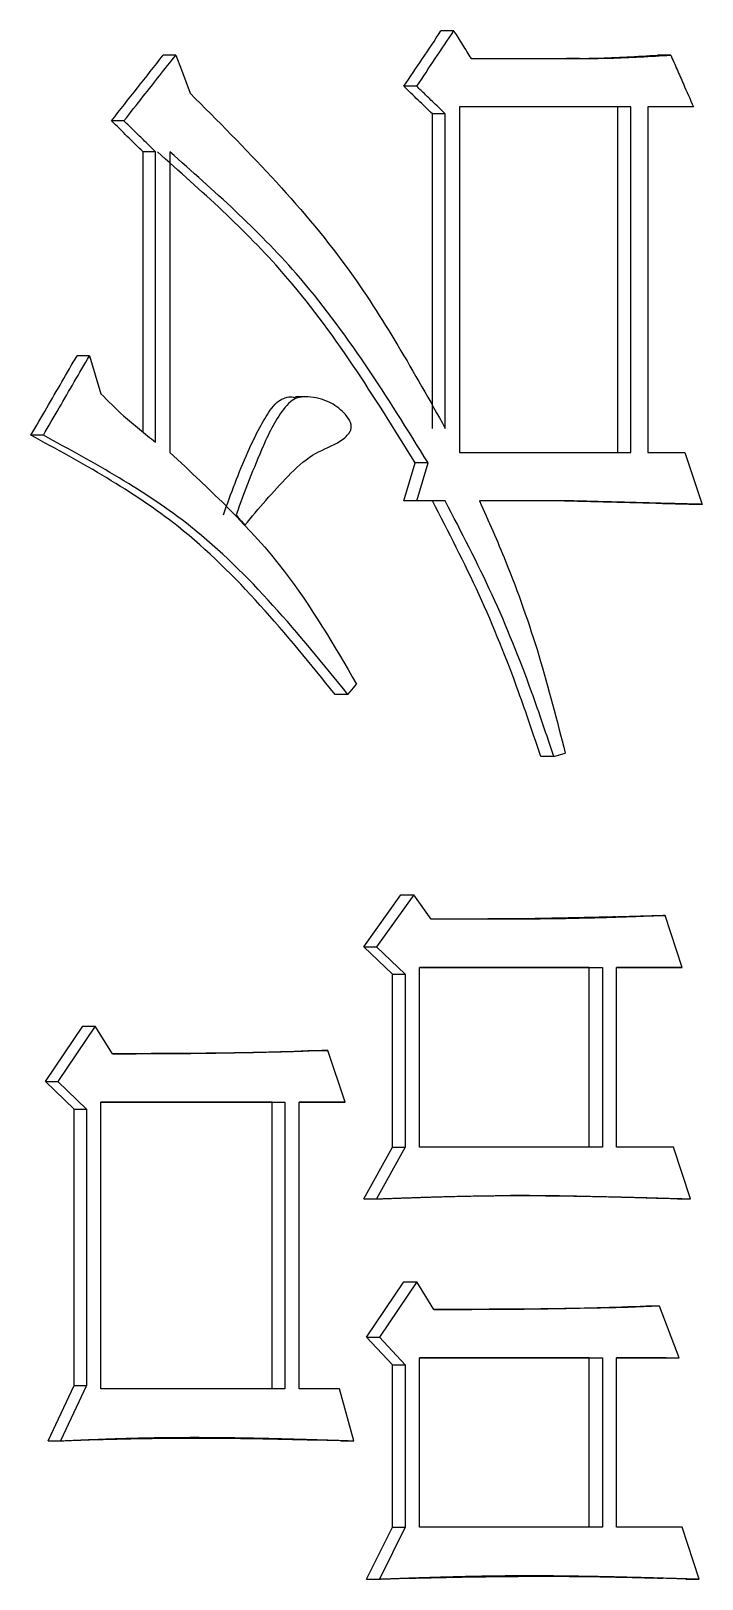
# Model space of a CAD drawing. Header units: millimetres. Extents: x 1852 to 4288, y 681 to 2404.
# Drawn here: x 2932.542 to 2934.644, y 950.519 to 955.365 of the extents above; entities that cross this region are included whole.
import ezdxf

# ---------------------------------------------------------------- set-up
doc = ezdxf.new("R2010")
doc.units = ezdxf.units.MM

msp = doc.modelspace()

# ---------------------------------------------------------------- linework, layer by layer
at = {"color": 7, "linetype": 'Continuous', "lineweight": 25}
for p, q in [((2933.8665, 955.3651), (2933.826, 955.3651)), ((2932.9956, 955.2894), (2932.9563, 955.2894)), ((2933.9202, 955.2786), (2934.26, 955.2786)), ((2934.26, 955.2786), (2934.219, 955.2786)), ((2934.5455, 955.2894), (2934.5042, 955.2894)), ((2933.7501, 955.192), (2933.7097, 955.192)), ((2932.8335, 955.0838), (2932.7944, 955.0838)), ((2933.8396, 955.1055), (2933.7992, 955.1055)), ((2933.7992, 954.1211), (2933.7992, 955.1055)), ((2933.8396, 954.1211), (2933.8396, 955.1055)), ((2934.4207, 955.1271), (2933.8844, 955.1271)), ((2933.8844, 955.1271), (2933.8844, 954.0454)), ((2934.3795, 955.1271), (2933.8844, 955.1271)), ((2934.4207, 955.1271), (2934.3795, 955.1271)), ((2934.3795, 954.0454), (2934.3795, 955.1271)), ((2934.4207, 954.0454), (2934.4207, 955.1271)), ((2934.6168, 955.1271), (2934.4742, 955.1271)), ((2934.4742, 955.1271), (2934.4742, 954.0454)), ((2934.5754, 955.1271), (2934.4742, 955.1271)), ((2934.6168, 955.1271), (2934.5754, 955.1271)), ((2932.9326, 954.9865), (2932.8934, 954.9865)), ((2932.8934, 954.1092), (2932.8934, 954.9865)), ((2932.9326, 954.0778), (2932.9326, 954.9865)), ((2932.9776, 954.9864), (2932.9776, 954.0453)), ((2932.7254, 954.3483), (2932.6864, 954.3483)), ((2933.4106, 954.2197), (2933.3702, 954.2197)), ((2932.581, 954.0994), (2932.5422, 954.0994)), ((2933.8844, 954.0454), (2934.4207, 954.0454)), ((2934.4742, 954.0454), (2934.5901, 954.0454)), ((2933.7098, 953.8939), (2933.7455, 954.0128)), ((2933.7859, 954.0128), (2933.7455, 954.0128)), ((2933.7501, 953.8939), (2933.7098, 953.8939)), ((2933.7992, 953.8939), (2933.7098, 953.8939)), ((2933.8396, 953.8939), (2933.7501, 953.8939)), ((2933.8396, 953.8939), (2933.7992, 953.8939)), ((2934.2332, 953.8939), (2933.9471, 953.8939)), ((2934.1923, 953.8939), (2933.9471, 953.8939)), ((2934.2332, 953.8939), (2934.1923, 953.8939)), ((2934.6436, 953.8831), (2934.6021, 953.8831)), ((2933.5349, 953.2881), (2933.4948, 953.2881)), ((2934.1796, 953.0935), (2934.2153, 953.1043)), ((2934.1796, 953.0935), (2934.1387, 953.0935)), ((2933.5844, 952.4985), (2933.7008, 952.6608)), ((2933.7411, 952.6608), (2933.6246, 952.4985)), ((2933.7008, 952.6608), (2933.7411, 952.6608)), ((2933.7949, 952.585), (2933.7411, 952.6608)), ((2934.3433, 952.5916), (2934.4864, 952.5959)), ((2934.4864, 952.5959), (2934.5277, 952.5959)), ((2934.5812, 952.4336), (2934.5277, 952.5959)), ((2933.5844, 952.4985), (2933.6246, 952.4985)), ((2933.674, 952.412), (2933.5844, 952.4985)), ((2933.6246, 952.4985), (2933.7142, 952.412)), ((2933.759, 951.8711), (2933.759, 952.4336)), ((2933.759, 952.4336), (2934.3314, 952.4336)), ((2934.2904, 952.4336), (2933.759, 952.4336)), ((2934.2904, 952.4336), (2934.3314, 952.4336)), ((2934.2904, 951.8711), (2934.2904, 952.4336)), ((2934.3314, 952.4336), (2934.3314, 951.8711)), ((2934.3761, 952.4336), (2934.5812, 952.4336)), ((2934.3761, 951.8711), (2934.3761, 952.4336)), ((2934.5398, 952.4336), (2934.3761, 952.4336)), ((2934.5812, 952.4336), (2934.5398, 952.4336)), ((2933.674, 952.412), (2933.7142, 952.412)), ((2933.674, 951.8711), (2933.674, 952.412)), ((2933.7142, 952.412), (2933.7142, 951.8711)), ((2932.5873, 952.0766), (2932.7044, 952.2497)), ((2932.7434, 952.2497), (2932.6262, 952.0766)), ((2932.7044, 952.2497), (2932.7434, 952.2497)), ((2932.7975, 952.1632), (2932.7434, 952.2497)), ((2933.4321, 952.174), (2933.4721, 952.174)), ((2933.5259, 952.0117), (2933.4721, 952.174)), ((2932.5873, 952.0766), (2932.6262, 952.0766)), ((2932.6774, 951.9901), (2932.5873, 952.0766)), ((2932.6262, 952.0766), (2932.7164, 951.9901)), ((2932.6774, 951.9901), (2932.7164, 951.9901)), ((2932.6774, 951.1247), (2932.6774, 951.9901)), ((2932.7164, 951.9901), (2932.7164, 951.1247)), ((2932.7615, 951.1139), (2932.7614, 952.0117)), ((2933.2976, 952.0117), (2933.3374, 952.0117)), ((2933.2976, 951.1139), (2933.2976, 952.0117)), ((2933.3374, 952.0117), (2933.3374, 951.1139)), ((2933.3823, 952.0117), (2933.5259, 952.0117)), ((2933.3823, 951.1139), (2933.3823, 952.0117)), ((2933.4859, 952.0117), (2933.3823, 952.0117)), ((2933.5259, 952.0117), (2933.4859, 952.0117)), ((2933.5844, 951.7088), (2933.674, 951.8711)), ((2933.7142, 951.8711), (2933.6246, 951.7088)), ((2933.674, 951.8711), (2933.7142, 951.8711)), ((2934.3314, 951.8711), (2933.759, 951.8711)), ((2934.5545, 951.8711), (2934.3761, 951.8711)), ((2934.6079, 951.7089), (2934.5545, 951.8711)), ((2933.5844, 951.7088), (2933.6246, 951.7088)), ((2934.5665, 951.7089), (2934.6079, 951.7089)), ((2933.5934, 951.2761), (2933.7098, 951.4492)), ((2933.7501, 951.4492), (2933.6336, 951.2762)), ((2933.7098, 951.4492), (2933.7501, 951.4492)), ((2933.8038, 951.3627), (2933.7501, 951.4492)), ((2934.5099, 951.3735), (2934.4686, 951.3735)), ((2934.5723, 951.2113), (2934.5099, 951.3735)), ((2933.5934, 951.2761), (2933.6336, 951.2762)), ((2933.674, 951.1896), (2933.5934, 951.2761)), ((2933.6336, 951.2762), (2933.7142, 951.1896)), ((2933.7591, 951.2112), (2934.3314, 951.2113)), ((2934.2904, 951.2113), (2933.7591, 951.2112)), ((2933.7591, 950.6812), (2933.7591, 951.2112)), ((2934.2904, 951.2113), (2934.3314, 951.2113)), ((2934.2904, 950.6812), (2934.2904, 951.2113)), ((2934.3314, 951.2113), (2934.3314, 950.6812)), ((2934.3761, 950.6812), (2934.3761, 951.2113)), ((2934.3761, 951.2113), (2934.5723, 951.2113)), ((2934.5309, 951.2113), (2934.3761, 951.2113)), ((2934.5309, 951.2113), (2934.5723, 951.2113)), ((2933.674, 951.1896), (2933.7142, 951.1896)), ((2933.674, 950.6812), (2933.674, 951.1896)), ((2933.7142, 951.1896), (2933.7143, 950.6812)), ((2932.5963, 950.9516), (2932.6774, 951.1247)), ((2932.7164, 951.1247), (2932.6352, 950.9516)), ((2932.6774, 951.1247), (2932.7164, 951.1247)), ((2933.508, 951.1139), (2933.3823, 951.1139)), ((2933.5528, 950.9516), (2933.508, 951.1139)), ((2932.5963, 950.9516), (2932.6352, 950.9516)), ((2933.5128, 950.9516), (2933.4251, 950.9541)), ((2933.5128, 950.9516), (2933.5528, 950.9516)), ((2933.5934, 950.5189), (2933.674, 950.6812)), ((2933.7143, 950.6812), (2933.6336, 950.5189)), ((2933.674, 950.6812), (2933.7143, 950.6812)), ((2934.3314, 950.6812), (2933.7591, 950.6812)), ((2934.5812, 950.6812), (2934.3761, 950.6812)), ((2934.6347, 950.5189), (2934.5812, 950.6812)), ((2933.5934, 950.5189), (2933.6336, 950.5189)), ((2934.5932, 950.5189), (2934.5203, 950.5214)), ((2934.5932, 950.5189), (2934.6347, 950.5189))]:
    msp.add_line(p, q, dxfattribs=at)
at = {"color": 7, "linetype": 'Continuous', "lineweight": 25, "flags": 128}
for points in [[(2932.9956, 955.2894), (2933.0131, 955.2431), (2933.0269, 955.2067), (2933.0407, 955.1704)], [(2932.7254, 954.3483), (2932.7434, 954.2888), (2932.7614, 954.2293)], [(2934.5901, 954.0454), (2934.6056, 953.9984), (2934.6211, 953.9514), (2934.6436, 953.8831)], [(2933.7501, 953.8939), (2933.768, 953.9534), (2933.7859, 954.0128)], [(2933.1846, 953.8507), (2933.1915, 953.8424), (2933.2016, 953.8303), (2933.2116, 953.8181)], [(2933.5349, 953.2881), (2933.5417, 953.2964), (2933.5517, 953.3084), (2933.5617, 953.3205)]]:
    msp.add_lwpolyline(points, dxfattribs=at)
at = {"color": 7, "linetype": 'Continuous', "lineweight": 25}
for points, knots in [([(2933.7097, 955.192), (2933.7291, 955.2209), (2933.7679, 955.2786), (2933.8067, 955.3362), (2933.826, 955.3651)], [0, 0, 0, 0, 0.500001, 1, 1, 1, 1]), ([(2933.7501, 955.192), (2933.7695, 955.2209), (2933.8083, 955.2786), (2933.8471, 955.3363), (2933.8665, 955.3651)], [0, 0, 0, 0, 0.499999, 1, 1, 1, 1]), ([(2933.8665, 955.3651), (2933.8755, 955.3507), (2933.8934, 955.3218), (2933.9113, 955.293), (2933.9202, 955.2786)], [0, 0, 0, 0, 0.5000001, 1, 1, 1, 1]), ([(2932.7944, 955.0838), (2932.8214, 955.1181), (2932.8754, 955.1866), (2932.9293, 955.2551), (2932.9563, 955.2894)], [0, 0, 0, 0, 0.5, 1, 1, 1, 1]), ([(2932.8335, 955.0838), (2932.8537, 955.1094), (2932.8908, 955.1564), (2932.9448, 955.2249), (2932.9787, 955.2679), (2932.9956, 955.2894)], [0, 0, 0, 0, 0.373043, 0.686521, 1, 1, 1, 1]), ([(2934.219, 955.2786), (2934.2503, 955.2789), (2934.3136, 955.2795), (2934.4086, 955.2835), (2934.4723, 955.2874), (2934.5042, 955.2894)], [0, 0, 0, 0, 0.328876, 0.66438, 1, 1, 1, 1]), ([(2934.26, 955.2786), (2934.2913, 955.2789), (2934.3546, 955.2795), (2934.4498, 955.2835), (2934.5136, 955.2874), (2934.5455, 955.2894)], [0, 0, 0, 0, 0.328449, 0.664167, 1, 1, 1, 1]), ([(2934.5455, 955.2894), (2934.5521, 955.2744), (2934.5653, 955.2444), (2934.5891, 955.1903), (2934.6062, 955.1512), (2934.6168, 955.1271)], [0, 0, 0, 0, 0.277507, 0.555013, 1, 1, 1, 1]), ([(2933.7992, 955.1055), (2933.7843, 955.1199), (2933.7545, 955.1487), (2933.7247, 955.1776), (2933.7097, 955.192)], [0, 0, 0, 0, 0.500002, 1, 1, 1, 1]), ([(2933.8396, 955.1055), (2933.8281, 955.1166), (2933.8074, 955.1366), (2933.7775, 955.1655), (2933.7592, 955.1832), (2933.7501, 955.192)], [0, 0, 0, 0, 0.38646, 0.693229, 1, 1, 1, 1]), ([(2933.0406, 955.1703), (2933.213, 954.9976), (2933.5234, 954.6865), (2933.7422, 954.2951), (2933.8395, 954.121)], [0, 0, 0, 0, 0.555354, 1, 1, 1, 1]), ([(2932.8934, 954.9865), (2932.8769, 955.0027), (2932.8439, 955.0352), (2932.8109, 955.0676), (2932.7944, 955.0838)], [0, 0, 0, 0, 0.500002, 1, 1, 1, 1]), ([(2932.9326, 954.9865), (2932.9211, 954.9978), (2932.8989, 955.0196), (2932.8658, 955.0521), (2932.8443, 955.0733), (2932.8335, 955.0838)], [0, 0, 0, 0, 0.347839, 0.673919, 1, 1, 1, 1]), ([(2933.7455, 954.0128), (2933.6172, 954.2199), (2933.39, 954.5862), (2933.0752, 954.8651), (2932.9383, 954.9864)], [0, 0, 0, 0, 0.5650571, 1, 1, 1, 1]), ([(2933.7859, 954.0128), (2933.6573, 954.2199), (2933.4298, 954.5863), (2933.1147, 954.8651), (2932.9776, 954.9864)], [0, 0, 0, 0, 0.564995, 1, 1, 1, 1]), ([(2932.5422, 954.0994), (2932.5587, 954.1279), (2932.591, 954.1836), (2932.6391, 954.2666), (2932.6706, 954.321), (2932.6864, 954.3483)], [0, 0, 0, 0, 0.343588, 0.671794, 1, 1, 1, 1]), ([(2932.581, 954.0994), (2932.5975, 954.1279), (2932.6299, 954.1836), (2932.678, 954.2666), (2932.7096, 954.321), (2932.7254, 954.3483)], [0, 0, 0, 0, 0.343461, 0.671731, 1, 1, 1, 1]), ([(2932.7614, 954.2293), (2932.7847, 954.206), (2932.8233, 954.1671), (2932.8816, 954.1181), (2932.9156, 954.0913), (2932.9326, 954.0778)], [0, 0, 0, 0, 0.429081, 0.714347, 1, 1, 1, 1]), ([(2933.1449, 953.8507), (2933.1687, 953.9167), (2933.2022, 954.0099), (2933.2547, 954.1176), (2933.2849, 954.1701), (2933.3097, 954.2019), (2933.3323, 954.2162), (2933.3529, 954.221), (2933.3655, 954.2189), (2933.3703, 954.2181)], [0, 0, 0, 0, 0.456256, 0.645146, 0.784685, 0.856115, 0.910986, 0.965761, 1, 1, 1, 1]), ([(2933.2116, 953.8181), (2933.2556, 953.8701), (2933.3215, 953.9481), (2933.418, 954.0403), (2933.4895, 954.0669), (2933.5304, 954.0939), (2933.5426, 954.1127), (2933.5456, 954.1229), (2933.5447, 954.1345), (2933.5378, 954.1512), (2933.5162, 954.1778), (2933.4739, 954.2086), (2933.4235, 954.2207), (2933.3838, 954.2198), (2933.3576, 954.2091), (2933.3138, 954.1615), (2933.2548, 954.0396), (2933.2116, 953.9234), (2933.1845, 953.8507)], [0, 0, 0, 0, 0.187598, 0.281274, 0.36356, 0.404899, 0.415318, 0.423915, 0.432542, 0.445489, 0.471595, 0.525453, 0.589419, 0.616919, 0.639175, 0.667927, 0.792344, 1, 1, 1, 1]), ([(2933.4948, 953.2881), (2933.341, 953.4777), (2933.0691, 953.8128), (2932.7018, 954.0126), (2932.5422, 954.0994)], [0, 0, 0, 0, 0.5655965, 1, 1, 1, 1]), ([(2933.5348, 953.2881), (2933.3808, 953.4777), (2933.1085, 953.8128), (2932.7408, 954.0126), (2932.581, 954.0994)], [0, 0, 0, 0, 0.565519, 1, 1, 1, 1]), ([(2932.9776, 954.0453), (2933.1038, 953.9279), (2933.3311, 953.7166), (2933.4907, 953.4424), (2933.5617, 953.3205)], [0, 0, 0, 0, 0.555264, 1, 1, 1, 1]), ([(2934.1387, 953.0935), (2934.116, 953.1613), (2934.0583, 953.3332), (2933.9498, 953.6033), (2933.8495, 953.7969), (2933.7992, 953.8939)], [0, 0, 0, 0, 0.245346, 0.6215, 1, 1, 1, 1]), ([(2934.1796, 953.0935), (2934.1568, 953.1613), (2934.0991, 953.3332), (2933.9904, 953.6034), (2933.89, 953.7969), (2933.8396, 953.8939)], [0, 0, 0, 0, 0.245289, 0.621469, 1, 1, 1, 1]), ([(2933.9471, 953.8939), (2933.9748, 953.8313), (2934.0446, 953.6736), (2934.1371, 953.4105), (2934.1892, 953.2066), (2934.2153, 953.1043)], [0, 0, 0, 0, 0.2475218, 0.622512, 1, 1, 1, 1]), ([(2934.6021, 953.8831), (2934.5746, 953.8839), (2934.4926, 953.886), (2934.356, 953.8896), (2934.2468, 953.8925), (2934.1923, 953.8939)], [0, 0, 0, 0, 0.201645, 0.600822, 1, 1, 1, 1]), ([(2934.6436, 953.8831), (2934.6401, 953.8832), (2934.635, 953.8834), (2934.6281, 953.8835), (2934.6212, 953.8837), (2934.6143, 953.8839), (2934.6075, 953.8841), (2934.6023, 953.8842), (2934.5954, 953.8844), (2934.5885, 953.8846), (2934.5817, 953.8848), (2934.5765, 953.8849), (2934.5696, 953.8851), (2934.5627, 953.8853), (2934.5558, 953.8854), (2934.5507, 953.8856), (2934.5438, 953.8858), (2934.5352, 953.886), (2934.5214, 953.8863), (2934.5077, 953.8867), (2934.4939, 953.8871), (2934.4836, 953.8873), (2934.4698, 953.8877), (2934.456, 953.8881), (2934.4423, 953.8884), (2934.4319, 953.8887), (2934.4182, 953.8891), (2934.4044, 953.8894), (2934.3906, 953.8898), (2934.3803, 953.8901), (2934.3665, 953.8904), (2934.3527, 953.8908), (2934.3389, 953.8912), (2934.3286, 953.8914), (2934.3183, 953.8917), (2934.3096, 953.8919), (2934.301, 953.8922), (2934.2941, 953.8923), (2934.2872, 953.8925), (2934.2821, 953.8927), (2934.2752, 953.8928), (2934.2683, 953.893), (2934.2614, 953.8932), (2934.2562, 953.8933), (2934.2498, 953.8935), (2934.2421, 953.8937), (2934.2362, 953.8939), (2934.2332, 953.8939)], [0, 0, 0, 0, 0.025173, 0.03776, 0.050346, 0.075519, 0.088105, 0.100692, 0.113278, 0.138451, 0.151038, 0.163624, 0.176211, 0.201384, 0.21397, 0.226556, 0.239143, 0.264316, 0.289489, 0.339835, 0.365007, 0.39018, 0.415353, 0.465699, 0.490872, 0.516045, 0.541218, 0.591564, 0.616737, 0.64191, 0.667082, 0.717428, 0.742601, 0.767774, 0.792947, 0.81812, 0.830706, 0.855879, 0.868466, 0.881052, 0.893639, 0.918812, 0.931398, 0.943984, 0.956571, 0.978285, 1, 1, 1, 1]), ([(2934.5277, 952.5959), (2934.5196, 952.5956), (2934.5033, 952.5949), (2934.4789, 952.594), (2934.4545, 952.5931), (2934.43, 952.5921), (2934.4056, 952.5913), (2934.3812, 952.5904), (2934.3323, 952.5888), (2934.2752, 952.5873), (2934.2181, 952.5862), (2934.1896, 952.5857), (2934.1692, 952.5855), (2934.1488, 952.5852), (2934.1243, 952.585), (2934.0998, 952.5848), (2934.0753, 952.5847), (2934.0508, 952.5846), (2934.0263, 952.5845), (2934.0059, 952.5845), (2933.9855, 952.5845), (2933.965, 952.5845), (2933.9446, 952.5845), (2933.9283, 952.5845), (2933.916, 952.5846), (2933.9037, 952.5846), (2933.8915, 952.5846), (2933.8792, 952.5847), (2933.867, 952.5847), (2933.8547, 952.5848), (2933.8424, 952.5848), (2933.8322, 952.5849), (2933.824, 952.5849), (2933.8189, 952.5849), (2933.8138, 952.585), (2933.8087, 952.585), (2933.802, 952.585), (2933.7974, 952.585), (2933.7949, 952.585)], [0, 0, 0, 0, 0.033402, 0.066804, 0.100206, 0.133609, 0.167011, 0.200413, 0.233815, 0.367425, 0.43423, 0.467632, 0.484333, 0.517735, 0.551137, 0.584539, 0.617941, 0.651344, 0.684746, 0.718148, 0.734849, 0.768251, 0.801653, 0.818354, 0.835056, 0.851757, 0.868458, 0.885159, 0.90186, 0.918561, 0.935262, 0.951963, 0.960314, 0.968664, 0.972839, 0.98119, 0.989541, 1, 1, 1, 1]), ([(2934.3728, 952.5918), (2934.3728, 952.5919), (2934.3727, 952.5919), (2934.3716, 952.5919), (2934.3689, 952.5918), (2934.2952, 952.59), (2934.1452, 952.5861), (2933.9857, 952.5851), (2933.9008, 952.585), (2933.8573, 952.585), (2933.8408, 952.585), (2933.8303, 952.585), (2933.8271, 952.5849), (2933.8255, 952.5849)], [0, 0, 0, 0, 0.002488, 0.005643, 0.013438, 0.023457, 0.468961, 0.690761, 0.852883, 0.894614, 0.930819, 0.964705, 1, 1, 1, 1]), ([(2932.7974, 952.1633), (2932.8368, 952.1634), (2932.9023, 952.1636), (2932.9742, 952.1641), (2933.0102, 952.1643), (2933.0232, 952.1644), (2933.0363, 952.1645), (2933.0494, 952.1647), (2933.0722, 952.1649), (2933.1408, 952.1657), (2933.2641, 952.1677), (2933.3742, 952.1718), (2933.4321, 952.174)], [0, 0, 0, 0, 0.185547, 0.308981, 0.33984, 0.355269, 0.370698, 0.401556, 0.416986, 0.478702, 0.725572, 1, 1, 1, 1]), ([(2933.4721, 952.174), (2933.446, 952.1729), (2933.4135, 952.1715), (2933.3744, 952.1701), (2933.3548, 952.1695), (2933.3157, 952.1685), (2933.2309, 952.1668), (2933.1395, 952.1651), (2933.0676, 952.1645), (2933.0448, 952.1643), (2933.0317, 952.1642), (2933.0219, 952.1641), (2933.0121, 952.1641), (2933.0023, 952.164), (2932.9925, 952.1639), (2932.9827, 952.1639), (2932.9729, 952.1638), (2932.9631, 952.1638), (2932.9533, 952.1637), (2932.9435, 952.1637), (2932.9304, 952.1636), (2932.9173, 952.1636), (2932.9042, 952.1635), (2932.8944, 952.1635), (2932.8862, 952.1634), (2932.8797, 952.1634), (2932.8748, 952.1634), (2932.8699, 952.1634), (2932.865, 952.1634), (2932.8584, 952.1633), (2932.8519, 952.1633), (2932.8454, 952.1633), (2932.8405, 952.1633), (2932.8355, 952.1633), (2932.8306, 952.1633), (2932.8257, 952.1632), (2932.8208, 952.1632), (2932.8159, 952.1632), (2932.811, 952.1632), (2932.8049, 952.1632), (2932.8004, 952.1632), (2932.7975, 952.1632)], [0, 0, 0, 0, 0.11615, 0.145188, 0.174226, 0.203263, 0.319414, 0.551716, 0.609791, 0.638828, 0.653347, 0.667866, 0.682385, 0.696903, 0.711422, 0.725941, 0.74046, 0.754979, 0.769497, 0.784016, 0.798535, 0.827572, 0.842091, 0.85661, 0.871129, 0.878388, 0.885648, 0.892907, 0.900166, 0.907426, 0.921944, 0.929204, 0.936463, 0.943723, 0.950982, 0.958241, 0.965501, 0.97276, 0.98002, 0.987279, 1, 1, 1, 1]), ([(2932.7614, 952.0117), (2932.8576, 952.0117), (2933.0498, 952.0117), (2933.2415, 952.0117), (2933.3374, 952.0117)], [0, 0, 0, 0, 0.499996, 1, 1, 1, 1]), ([(2933.2976, 952.0117), (2933.2019, 952.0117), (2933.0234, 952.0117), (2932.8444, 952.0117), (2932.7614, 952.0117)], [0, 0, 0, 0, 0.536358, 1, 1, 1, 1]), ([(2933.6246, 951.7088), (2933.6294, 951.709), (2933.6366, 951.7093), (2933.6462, 951.7097), (2933.6534, 951.7099), (2933.6606, 951.7102), (2933.6678, 951.7105), (2933.675, 951.7107), (2933.6822, 951.711), (2933.6894, 951.7112), (2933.6966, 951.7115), (2933.7039, 951.7118), (2933.7111, 951.712), (2933.7183, 951.7123), (2933.7255, 951.7125), (2933.7351, 951.7129), (2933.7447, 951.7132), (2933.7543, 951.7135), (2933.7615, 951.7138), (2933.7687, 951.714), (2933.7759, 951.7142), (2933.7831, 951.7145), (2933.7903, 951.7147), (2933.7975, 951.7149), (2933.8047, 951.7152), (2933.8119, 951.7154), (2933.8191, 951.7156), (2933.8263, 951.7158), (2933.8359, 951.7161), (2933.8455, 951.7163), (2933.8551, 951.7166), (2933.8623, 951.7168), (2933.8767, 951.7171), (2933.9079, 951.7178), (2933.9462, 951.7185), (2933.9798, 951.7189), (2933.9966, 951.7191), (2934.0062, 951.7192), (2934.0134, 951.7192), (2934.0206, 951.7193), (2934.0278, 951.7193), (2934.035, 951.7193), (2934.0422, 951.7194), (2934.0493, 951.7194), (2934.0589, 951.7194), (2934.0685, 951.7194), (2934.0781, 951.7194), (2934.0853, 951.7194), (2934.0925, 951.7194), (2934.0997, 951.7193), (2934.1069, 951.7193), (2934.1141, 951.7193), (2934.1212, 951.7193), (2934.1284, 951.7192), (2934.1356, 951.7192), (2934.1428, 951.7191), (2934.15, 951.7191), (2934.1572, 951.719), (2934.1644, 951.7189), (2934.1716, 951.7189), (2934.1811, 951.7188), (2934.1907, 951.7187), (2934.2003, 951.7186), (2934.2075, 951.7185), (2934.2147, 951.7184), (2934.2219, 951.7183), (2934.229, 951.7182), (2934.2434, 951.7179), (2934.2745, 951.7174), (2934.3128, 951.7167), (2934.3463, 951.716), (2934.363, 951.7156), (2934.3726, 951.7153), (2934.3798, 951.7152), (2934.387, 951.715), (2934.3941, 951.7148), (2934.4013, 951.7146), (2934.4109, 951.7144), (2934.4204, 951.7142), (2934.43, 951.7139), (2934.4372, 951.7137), (2934.4443, 951.7135), (2934.4515, 951.7133), (2934.4587, 951.7131), (2934.4659, 951.7129), (2934.473, 951.7127), (2934.4802, 951.7125), (2934.4874, 951.7123), (2934.4945, 951.7121), (2934.5017, 951.7119), (2934.5113, 951.7117), (2934.5208, 951.7114), (2934.5304, 951.7111), (2934.5375, 951.7109), (2934.5447, 951.7107), (2934.5519, 951.7105), (2934.559, 951.7103), (2934.5662, 951.7101), (2934.5734, 951.7099), (2934.5805, 951.7097), (2934.5877, 951.7094), (2934.5968, 951.7092), (2934.6036, 951.709), (2934.6079, 951.7089)], [0, 0, 0, 0, 0.014617, 0.021926, 0.029235, 0.036543, 0.043852, 0.051161, 0.058469, 0.065778, 0.073086, 0.080395, 0.087704, 0.095012, 0.102321, 0.10963, 0.124247, 0.131556, 0.138864, 0.146173, 0.153482, 0.16079, 0.168099, 0.175407, 0.182716, 0.190025, 0.197333, 0.204642, 0.211951, 0.226568, 0.233877, 0.241185, 0.248494, 0.277729, 0.336198, 0.365433, 0.38005, 0.387359, 0.394667, 0.401976, 0.409284, 0.416593, 0.423902, 0.43121, 0.438519, 0.453136, 0.460445, 0.467754, 0.475062, 0.482371, 0.48968, 0.496988, 0.504297, 0.511606, 0.518914, 0.526223, 0.533531, 0.54084, 0.548149, 0.555457, 0.562766, 0.577383, 0.584692, 0.592001, 0.599309, 0.606618, 0.613927, 0.621235, 0.65047, 0.708939, 0.738174, 0.752791, 0.7601, 0.767408, 0.774717, 0.782026, 0.789334, 0.796643, 0.81126, 0.818569, 0.825877, 0.833186, 0.840495, 0.847803, 0.855112, 0.862421, 0.869729, 0.877038, 0.884347, 0.891655, 0.898964, 0.913581, 0.92089, 0.928198, 0.935507, 0.942816, 0.950124, 0.957433, 0.964742, 0.97205, 0.979359, 0.986668, 1, 1, 1, 1]), ([(2934.5665, 951.7089), (2934.557, 951.7091), (2934.5426, 951.7096), (2934.5235, 951.7101), (2934.5092, 951.7105), (2934.4949, 951.7109), (2934.4805, 951.7114), (2934.4662, 951.7118), (2934.4519, 951.7122), (2934.4375, 951.7126), (2934.4232, 951.713), (2934.4088, 951.7134), (2934.3945, 951.7137), (2934.3801, 951.7141), (2934.3658, 951.7145), (2934.3467, 951.715), (2934.294, 951.7162), (2934.2414, 951.7173), (2934.1935, 951.7181), (2934.1792, 951.7183), (2934.1648, 951.7185), (2934.1504, 951.7186), (2934.1313, 951.7188), (2934.1121, 951.719), (2934.0929, 951.7192), (2934.0786, 951.7192), (2934.0642, 951.7193), (2934.0528, 951.7193), (2934.0462, 951.7194), (2934.0443, 951.7194)], [0, 0, 0, 0, 0.054977, 0.082465, 0.109954, 0.137442, 0.16493, 0.192419, 0.219907, 0.247396, 0.274884, 0.302372, 0.329861, 0.357349, 0.384838, 0.412326, 0.467303, 0.687211, 0.714699, 0.742188, 0.769676, 0.797165, 0.824653, 0.87963, 0.907118, 0.934607, 0.962095, 0.989584, 1, 1, 1, 1]), ([(2934.5099, 951.3735), (2934.4769, 951.372), (2934.4275, 951.3698), (2934.3697, 951.3683), (2934.3408, 951.3677), (2934.3119, 951.3671), (2934.2252, 951.3654), (2934.1384, 951.3642), (2934.0639, 951.3637), (2934.0515, 951.3637), (2934.0391, 951.3636), (2934.0267, 951.3635), (2934.0164, 951.3634), (2934.006, 951.3634), (2933.9957, 951.3633), (2933.9833, 951.3633), (2933.9708, 951.3632), (2933.9605, 951.3632), (2933.9501, 951.3631), (2933.9398, 951.3631), (2933.9274, 951.363), (2933.917, 951.363), (2933.9067, 951.363), (2933.8963, 951.3629), (2933.886, 951.3629), (2933.8777, 951.3629), (2933.8715, 951.3629), (2933.8653, 951.3628), (2933.8601, 951.3628), (2933.8549, 951.3628), (2933.8497, 951.3628), (2933.8435, 951.3628), (2933.8384, 951.3628), (2933.8332, 951.3628), (2933.828, 951.3627), (2933.8218, 951.3627), (2933.8166, 951.3627), (2933.8106, 951.3627), (2933.8067, 951.3627), (2933.8038, 951.3627)], [0, 0, 0, 0, 0.14049, 0.210735, 0.245858, 0.263419, 0.333664, 0.614647, 0.632209, 0.64977, 0.667331, 0.684892, 0.702453, 0.711234, 0.728795, 0.746356, 0.763917, 0.781479, 0.790259, 0.80782, 0.825382, 0.842943, 0.851723, 0.869285, 0.886846, 0.895626, 0.904407, 0.913188, 0.921968, 0.926358, 0.935139, 0.94392, 0.9527, 0.957091, 0.965871, 0.974652, 0.983432, 0.987823, 1, 1, 1, 1]), ([(2933.8038, 951.3628), (2933.8566, 951.363), (2933.9757, 951.3633), (2934.1974, 951.3647), (2934.366, 951.3702), (2934.4686, 951.3735)], [0, 0, 0, 0, 0.237866, 0.536241, 1, 1, 1, 1]), ([(2933.3374, 951.1139), (2933.2415, 951.1139), (2933.0498, 951.1139), (2932.8576, 951.1139), (2932.7615, 951.1139)], [0, 0, 0, 0, 0.499996, 1, 1, 1, 1]), ([(2932.6352, 950.9516), (2932.6417, 950.9519), (2932.6547, 950.9525), (2932.671, 950.9531), (2932.6872, 950.9538), (2932.7002, 950.9544), (2932.7164, 950.955), (2932.7294, 950.9556), (2932.7457, 950.9562), (2932.7587, 950.9567), (2932.7749, 950.9573), (2932.7879, 950.9578), (2932.8042, 950.9584), (2932.8171, 950.9588), (2932.8334, 950.9593), (2932.8464, 950.9597), (2932.8626, 950.9601), (2932.8756, 950.9605), (2932.8918, 950.9609), (2932.9048, 950.9611), (2932.9178, 950.9614), (2932.9308, 950.9616), (2932.9438, 950.9618), (2932.96, 950.962), (2932.973, 950.9622), (2932.9892, 950.9623), (2933.0022, 950.9624), (2933.0184, 950.9625), (2933.0314, 950.9625), (2933.0476, 950.9626), (2933.0606, 950.9626), (2933.0768, 950.9625), (2933.1125, 950.9623), (2933.1579, 950.9619), (2933.2033, 950.9612), (2933.2292, 950.9607), (2933.2454, 950.9604), (2933.2616, 950.96), (2933.2746, 950.9597), (2933.2908, 950.9594), (2933.3038, 950.9591), (2933.3199, 950.9587), (2933.3329, 950.9583), (2933.3491, 950.9579), (2933.362, 950.9575), (2933.3782, 950.9571), (2933.3912, 950.9567), (2933.4074, 950.9562), (2933.4203, 950.9558), (2933.4332, 950.9554), (2933.4462, 950.955), (2933.4591, 950.9546), (2933.4753, 950.9541), (2933.4882, 950.9537), (2933.5044, 950.9532), (2933.5174, 950.9528), (2933.5346, 950.9522), (2933.5453, 950.9519), (2933.5528, 950.9516)], [0, 0, 0, 0, 0.021203, 0.042406, 0.053008, 0.074211, 0.084813, 0.106016, 0.116618, 0.137821, 0.148423, 0.169626, 0.180228, 0.201431, 0.212032, 0.233236, 0.243837, 0.265041, 0.275642, 0.296845, 0.307447, 0.318049, 0.339252, 0.349854, 0.371057, 0.381659, 0.402862, 0.413463, 0.434667, 0.445268, 0.466472, 0.477073, 0.498276, 0.58309, 0.625497, 0.6467, 0.667903, 0.678505, 0.699708, 0.71031, 0.731513, 0.742115, 0.763318, 0.773919, 0.795123, 0.805724, 0.826928, 0.837529, 0.858732, 0.869334, 0.879936, 0.901139, 0.911741, 0.932944, 0.943545, 0.964749, 0.97535, 1, 1, 1, 1]), ([(2932.6807, 950.9535), (2932.6809, 950.9535), (2932.6812, 950.9535), (2932.6874, 950.9537), (2932.8071, 950.9573), (2933.0753, 950.9631), (2933.3073, 950.9573), (2933.4301, 950.9543)], [0, 0, 0, 0, 0.005847, 0.012184, 0.043679, 0.493973, 1, 1, 1, 1]), ([(2933.6336, 950.5189), (2933.6373, 950.5191), (2933.6448, 950.5193), (2933.6561, 950.5197), (2933.6673, 950.5201), (2933.6785, 950.5205), (2933.6898, 950.5209), (2933.701, 950.5213), (2933.7123, 950.5217), (2933.7235, 950.5221), (2933.7347, 950.5225), (2933.746, 950.5229), (2933.7572, 950.5233), (2933.7684, 950.5236), (2933.7778, 950.5239), (2933.7872, 950.5242), (2933.7965, 950.5245), (2933.8078, 950.5249), (2933.8227, 950.5253), (2933.8377, 950.5258), (2933.8564, 950.5263), (2933.8751, 950.5268), (2933.8976, 950.5273), (2933.9201, 950.5279), (2933.9425, 950.5283), (2933.965, 950.5287), (2933.9874, 950.5291), (2934.0061, 950.5293), (2934.0248, 950.5295), (2934.0435, 950.5296), (2934.066, 950.5298), (2934.0884, 950.5298), (2934.1108, 950.5298), (2934.1557, 950.5297), (2934.223, 950.5292), (2934.2902, 950.528), (2934.3424, 950.527), (2934.3723, 950.5263), (2934.4021, 950.5256), (2934.4245, 950.525), (2934.4432, 950.5245), (2934.4581, 950.5242), (2934.4674, 950.5239), (2934.4767, 950.5236), (2934.4861, 950.5234), (2934.4972, 950.5231), (2934.5084, 950.5227), (2934.5177, 950.5225), (2934.5271, 950.5222), (2934.5364, 950.5219), (2934.5476, 950.5216), (2934.5569, 950.5213), (2934.5643, 950.5211), (2934.5699, 950.5209), (2934.5755, 950.5207), (2934.5811, 950.5206), (2934.5867, 950.5204), (2934.5923, 950.5202), (2934.5979, 950.5201), (2934.6034, 950.5199), (2934.6081, 950.5198), (2934.6128, 950.5196), (2934.6174, 950.5195), (2934.6231, 950.5193), (2934.6288, 950.5191), (2934.6327, 950.519), (2934.6347, 950.5189)], [0, 0, 0, 0, 0.011199, 0.022398, 0.033596, 0.044795, 0.055994, 0.067193, 0.078392, 0.089591, 0.100789, 0.111988, 0.123187, 0.134386, 0.145585, 0.151184, 0.162383, 0.173582, 0.184781, 0.207178, 0.218377, 0.240775, 0.263172, 0.28557, 0.307968, 0.330365, 0.352763, 0.375161, 0.38636, 0.408757, 0.431155, 0.453553, 0.47595, 0.498348, 0.587939, 0.67753, 0.699928, 0.744723, 0.767121, 0.789519, 0.811916, 0.823115, 0.834314, 0.839913, 0.851112, 0.862311, 0.87351, 0.884709, 0.890308, 0.901507, 0.912706, 0.923905, 0.929504, 0.935103, 0.940703, 0.946302, 0.951902, 0.957501, 0.9631, 0.9687, 0.974299, 0.977099, 0.982698, 0.988298, 0.994149, 1, 1, 1, 1]), ([(2933.7251, 950.5217), (2933.7251, 950.5217), (2933.7251, 950.5217), (2933.7262, 950.5217), (2933.7327, 950.5218), (2933.8639, 950.5249), (2934.0869, 950.5291), (2934.3157, 950.5266), (2934.4212, 950.5243), (2934.4608, 950.5232), (2934.482, 950.5227), (2934.5041, 950.522), (2934.514, 950.5217), (2934.521, 950.5215)], [0, 0, 0, 0, 0.001108, 0.003185, 0.012795, 0.037738, 0.513809, 0.780002, 0.865995, 0.905439, 0.93475, 0.954139, 1, 1, 1, 1])]:
    msp.add_open_spline(points, degree=3, knots=knots, dxfattribs=at)

doc.saveas('drawing.dxf')
